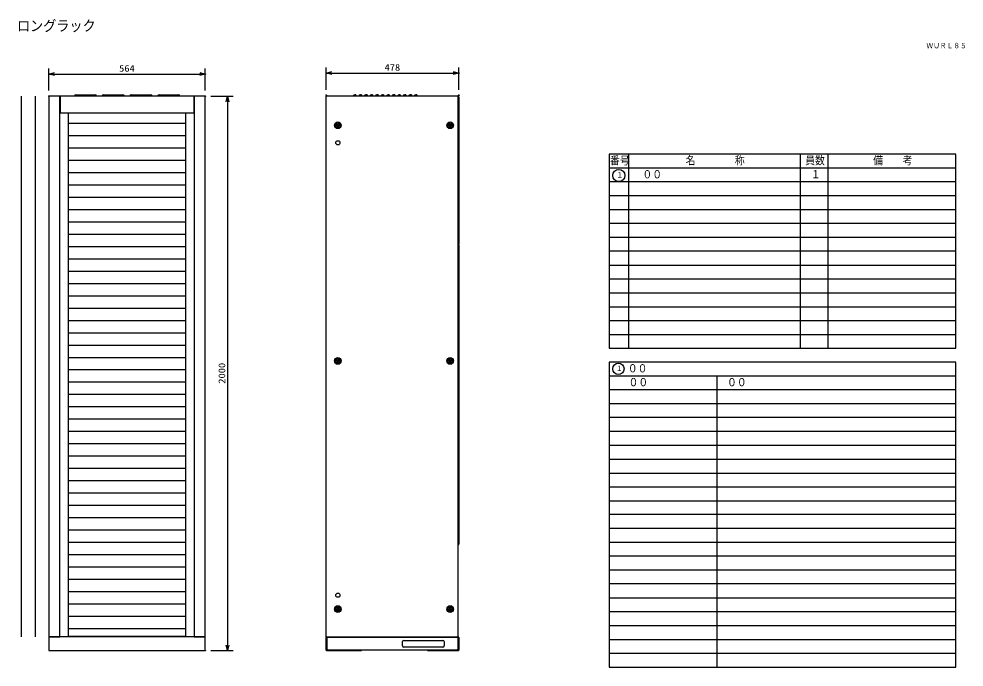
# Model space of a CAD drawing. Units: millimetres, scale not verified. Extents: x -170 to 170, y -116 to 117.
import ezdxf
from ezdxf.enums import TextEntityAlignment as Align

# ---------------------------------------------------------------- set-up
doc = ezdxf.new("R2010")
doc.units = ezdxf.units.MM
doc.header["$LTSCALE"] = 0.405431
doc.header["$PDMODE"] = 32
doc.header["$PDSIZE"] = 0.203
doc.linetypes.add('LONG_DOUBLE_CHAIN', pattern=[21.8, 18, -1, 0.6, -0.6, 0.6, -1])
for name, color, linetype in [('0-0_MOJI1', 2, 'Continuous'), ('0-1_1', 1, 'Continuous'), ('0-2_GAIKEI', 7, 'Continuous'), ('0-3_HOJO', 7, 'Continuous'), ('0-4_WAKU', 1, 'Continuous'), ('0-5_TOUROKU', 7, 'Continuous')]:
    doc.layers.add(name, color=color, linetype=linetype)
doc.styles.add('ＭＳ ゴシック', font='')
doc.styles.get('ＭＳ ゴシック').set_extended_font_data('MS Gothic')

# ---------------------------------------------------------------- blocks, each defined once
blk = doc.blocks.new('_OPEN30')
at = {"layer": '0-5_TOUROKU'}
blk.add_line((0, 0), (-1, 0), dxfattribs=at)
blk.add_lwpolyline([(-1, 0.2679), (0, 0), (-1, -0.2679)], dxfattribs=at)

msp = doc.modelspace()

# ---------------------------------------------------------------- linework, layer by layer
at = {"layer": '0-0_MOJI1'}
for centre, radius in [((45.9838, 60.85), 2.2), ((45.8065, -8.9179), 2.05)]:
    msp.add_circle(centre, radius, dxfattribs=at)
at = {"layer": '0-1_1', "color": 4}
for p, q in [((-159.5162, 89.4383), (-159.5162, -105.5616)), ((-155.5162, 89.4383), (-159.5162, 89.4383)), ((-155.4662, 89.4383), (-155.4662, 83.4383)), ((-107.1663, 89.4383), (-155.4662, 89.4383)), ((-149.8162, 89.9383), (-142.8162, 89.9383)), ((-139.8162, 89.9383), (-132.8163, 89.9383)), ((-129.8163, 89.9383), (-122.8163, 89.9383)), ((-119.8163, 89.9383), (-112.8163, 89.9383)), ((-107.1663, 83.4383), (-107.1663, 89.4383)), ((-103.1163, 89.4383), (-107.1163, 89.4383)), ((-103.1163, -105.5616), (-103.1163, 89.4383)), ((-11.9163, 89.4383), (-59.5162, 89.4383)), ((-59.5162, -105.5616), (-59.5162, 89.4383)), ((-11.9163, -105.5616), (-11.9163, 89.4383)), ((-59.5162, -105.5616), (-57.9762, -105.5616)), ((-59.3162, -105.5616), (-11.9163, -105.5616)), ((-58.1762, -105.5616), (-12.1163, -105.5616)), ((-159.5162, -105.9616), (-159.5162, -110.1616)), ((-103.1163, -110.1616), (-103.1163, -105.9616)), ((-59.5162, -110.3616), (-59.5162, -105.7616)), ((-11.7163, -105.7616), (-11.7163, -110.3616)), ((-159.5162, -110.1616), (-159.5162, -110.5616)), ((-59.3162, -109.7616), (-59.3162, -110.3616)), ((-58.7162, -110.3616), (-59.3162, -110.3616)), ((-59.3162, -110.5616), (-46.8162, -110.5616)), ((-23.0163, -110.3616), (-46.8162, -110.3616)), ((-11.9163, -110.3616), (-12.5163, -110.3616)), ((-11.9163, -110.3616), (-11.9163, -109.7616))]:
    msp.add_line(p, q, dxfattribs=at)
at = {"layer": '0-1_1', "color": 7}
for p, q in [((-155.5162, -105.5616), (-155.5162, 89.4383)), ((-107.1163, 89.4383), (-107.1163, -105.5616)), ((-155.4662, 83.4383), (-107.1663, 83.4383)), ((-152.4162, -105.5616), (-152.4162, 83.4383)), ((-110.2163, 83.4383), (-110.2163, -105.5616)), ((-159.5162, -105.5616), (-155.5162, -105.5616)), ((-159.5162, -105.5616), (-159.5162, -105.9616)), ((-131.3163, -105.5616), (-152.8162, -105.5616)), ((-104.5763, -105.5616), (-109.8163, -105.5616)), ((-103.1163, -105.9616), (-103.1163, -105.5616))]:
    msp.add_line(p, q, dxfattribs=at)
at = {"layer": '0-1_1'}
for p, q in [((-48.8162, 89.9383), (-49.2242, 89.9383)), ((-48.8162, 89.9383), (-48.8162, 89.4383)), ((-46.8162, 89.9383), (-47.2242, 89.9383)), ((-46.8162, 89.9383), (-46.8162, 89.4383)), ((-44.8162, 89.9383), (-45.2242, 89.9383)), ((-44.8162, 89.9383), (-44.8162, 89.4383)), ((-42.8162, 89.9383), (-43.2242, 89.9383)), ((-42.8162, 89.9383), (-42.8162, 89.4383)), ((-40.8162, 89.9383), (-41.2242, 89.9383)), ((-40.8162, 89.9383), (-40.8162, 89.4383)), ((-38.8162, 89.9383), (-39.2242, 89.9383)), ((-38.8162, 89.9383), (-38.8162, 89.4383)), ((-36.8162, 89.9383), (-37.2242, 89.9383)), ((-36.8162, 89.9383), (-36.8162, 89.4383)), ((-34.8162, 89.9383), (-35.2242, 89.9383)), ((-34.8162, 89.9383), (-34.8162, 89.4383)), ((-32.8162, 89.9383), (-33.2242, 89.9383)), ((-32.8162, 89.9383), (-32.8162, 89.4383)), ((-30.8162, 89.9383), (-31.2242, 89.9383)), ((-30.8162, 89.9383), (-30.8162, 89.4383)), ((-28.8162, 89.9383), (-29.2242, 89.9383)), ((-28.8162, 89.9383), (-28.8162, 89.4383)), ((-26.8162, 89.9383), (-27.2242, 89.9383)), ((-26.8162, 89.9383), (-26.8162, 89.4383)), ((-11.9163, 89.3383), (-11.8163, 89.3383)), ((-11.8163, 89.2383), (-11.9163, 89.2383)), ((-11.7163, 89.2383), (-11.7163, 36.1383)), ((-55.5612, 78.9833), (-55.4112, 78.9833)), ((-55.5612, 78.9833), (-55.5612, 78.8933)), ((-55.5612, 78.8933), (-55.4112, 78.8933)), ((-55.3612, 79.1833), (-55.3612, 79.0333)), ((-55.3612, 78.8433), (-55.3612, 78.6933)), ((-55.3612, 78.6933), (-55.2712, 78.6933)), ((-55.2712, 78.8433), (-55.2712, 78.6933)), ((-55.2212, 78.9833), (-55.0712, 78.9833)), ((-55.2212, 78.8933), (-55.0712, 78.8933)), ((-55.0712, 78.9833), (-55.0712, 78.8933)), ((-15.0613, 78.9833), (-15.0613, 78.8933)), ((-15.0613, 78.9833), (-14.9113, 78.9833)), ((-15.0613, 78.8933), (-14.9113, 78.8933)), ((-14.8613, 79.1833), (-14.8613, 79.0333)), ((-14.8613, 79.1833), (-14.7713, 79.1833)), ((-14.8613, 78.8433), (-14.8613, 78.6933)), ((-14.8613, 78.6933), (-14.7713, 78.6933)), ((-14.7713, 79.1833), (-14.7713, 79.0333)), ((-14.7713, 78.8433), (-14.7713, 78.6933)), ((-14.7213, 78.9833), (-14.5713, 78.9833)), ((-14.7213, 78.8933), (-14.5713, 78.8933)), ((-14.5713, 78.9833), (-14.5713, 78.8933)), ((-11.9163, 36.1383), (-11.8163, 36.1383)), ((-11.8163, 36.0383), (-11.9163, 36.0383)), ((-11.9163, 35.9383), (-11.8163, 35.9383)), ((-11.8163, 35.8383), (-11.9163, 35.8383)), ((-11.7163, 35.8383), (-11.7163, -72.1616)), ((-55.5612, -6.0166), (-55.5612, -6.1066)), ((-55.5612, -6.0166), (-55.4112, -6.0166)), ((-55.5612, -6.1066), (-55.4112, -6.1066)), ((-55.3612, -5.8166), (-55.3612, -5.9666)), ((-55.3612, -5.8166), (-55.2712, -5.8166)), ((-55.3612, -6.1566), (-55.3612, -6.3066)), ((-55.3612, -6.3066), (-55.2712, -6.3066)), ((-55.2712, -5.8166), (-55.2712, -5.9666)), ((-55.2712, -6.1566), (-55.2712, -6.3066)), ((-55.2212, -6.0166), (-55.0712, -6.0166)), ((-55.2212, -6.1066), (-55.0712, -6.1066)), ((-55.0712, -6.0166), (-55.0712, -6.1066)), ((-15.0613, -6.0166), (-14.9113, -6.0166)), ((-15.0613, -6.0166), (-15.0613, -6.1066)), ((-15.0613, -6.1066), (-14.9113, -6.1066)), ((-14.8613, -5.8166), (-14.8613, -5.9666)), ((-14.8613, -6.1566), (-14.8613, -6.3066)), ((-14.8613, -6.3066), (-14.7713, -6.3066)), ((-14.7713, -6.1566), (-14.7713, -6.3066)), ((-14.7213, -6.0166), (-14.5713, -6.0166)), ((-14.7213, -6.1066), (-14.5713, -6.1066)), ((-14.5713, -6.0166), (-14.5713, -6.1066)), ((-11.9163, -72.1616), (-11.8163, -72.1616)), ((-11.8163, -72.2616), (-11.9163, -72.2616)), ((-55.3612, -95.3166), (-55.3612, -95.4666)), ((-14.8613, -95.3166), (-14.8613, -95.4666)), ((-14.8613, -95.3166), (-14.7713, -95.3166)), ((-14.7713, -95.3166), (-14.7713, -95.4666)), ((-55.5612, -95.5166), (-55.4112, -95.5166)), ((-55.5612, -95.5166), (-55.5612, -95.6066)), ((-55.5612, -95.6066), (-55.4112, -95.6066)), ((-55.3612, -95.6566), (-55.3612, -95.8066)), ((-55.3612, -95.8066), (-55.2712, -95.8066)), ((-55.2712, -95.6566), (-55.2712, -95.8066)), ((-55.2212, -95.5166), (-55.0712, -95.5166)), ((-55.2212, -95.6066), (-55.0712, -95.6066)), ((-55.0712, -95.5166), (-55.0712, -95.6066)), ((-15.0613, -95.5166), (-15.0613, -95.6066)), ((-15.0613, -95.5166), (-14.9113, -95.5166)), ((-15.0613, -95.6066), (-14.9113, -95.6066)), ((-14.8613, -95.6566), (-14.8613, -95.8066)), ((-14.8613, -95.8066), (-14.7713, -95.8066)), ((-14.7713, -95.6566), (-14.7713, -95.8066)), ((-14.7213, -95.5166), (-14.5713, -95.5166)), ((-14.7213, -95.6066), (-14.5713, -95.6066)), ((-14.5713, -95.5166), (-14.5713, -95.6066)), ((-32.0162, -108.8116), (-32.0162, -107.3116)), ((-31.5662, -106.8616), (-17.4663, -106.8616)), ((-17.0163, -107.3116), (-17.0163, -108.8116)), ((-17.4663, -109.2616), (-31.5662, -109.2616))]:
    msp.add_line(p, q, dxfattribs=at)
at = {"layer": '0-1_1', "linetype": 'LONG_DOUBLE_CHAIN'}
msp.add_line((-11.8163, 89.3768), (-11.8163, 89.4468), dxfattribs=at)
at = {"layer": '0-1_1'}
for points in [[(-55.3612, 79.1833), (-55.2712, 79.1833), (-55.2712, 79.0333)], [(-14.8613, -5.8166), (-14.7713, -5.8166), (-14.7713, -5.9666)], [(-55.3612, -95.3166), (-55.2712, -95.3166), (-55.2712, -95.4666)]]:
    msp.add_lwpolyline(points, dxfattribs=at)
at = {"layer": '0-1_1', "color": 7}
for points in [[(-107.1163, -105.5616), (-103.1163, -105.5616), (-159.5162, -105.5616)], [(-109.8163, -105.5616), (-131.3163, -105.5616), (-158.0562, -105.5616)], [(-110.2163, -105.4616), (-131.3163, -105.4616), (-152.4162, -105.4616)]]:
    msp.add_lwpolyline(points, dxfattribs=at)
at = {"layer": '0-1_1', "color": 4}
for points in [[(-11.9163, -109.7616), (-11.9163, -105.7616), (-59.3162, -105.7616), (-59.3162, -109.7616)], [(-159.5162, -110.5616), (-103.1163, -110.5616), (-103.1163, -110.1616)], [(-46.8162, -110.5616), (-46.8162, -110.3616), (-58.7162, -110.3616)], [(-12.5163, -110.3616), (-23.0163, -110.3616), (-23.0163, -110.5616), (-11.9163, -110.5616)]]:
    msp.add_lwpolyline(points, dxfattribs=at)
at = {"layer": '0-1_1'}
for centre, radius in [((-55.3162, 78.9383), 1.2), ((-55.3162, 78.9383), 0.9), ((-55.3162, 78.9383), 0.515), ((-14.8163, 78.9383), 1.2), ((-14.8163, 78.9383), 0.9), ((-14.8163, 78.9383), 0.515), ((-55.3162, 72.6383), 0.75), ((-55.3162, -6.0616), 1.2), ((-55.3162, -6.0616), 0.9), ((-55.3162, -6.0616), 0.515), ((-14.8163, -6.0616), 1.2), ((-14.8163, -6.0616), 0.9), ((-14.8163, -6.0616), 0.515), ((-55.3162, -90.5616), 0.75), ((-55.3162, -95.5616), 1.2), ((-55.3162, -95.5616), 0.9), ((-55.3162, -95.5616), 0.515), ((-14.8163, -95.5616), 1.2), ((-14.8163, -95.5616), 0.9), ((-14.8163, -95.5616), 0.515)]:
    msp.add_circle(centre, radius, dxfattribs=at)
at = {"layer": '0-1_1', "color": 4}
for centre, radius, start, end in [((-149.8162, 89.4383), 0.5, 90, 180), ((-142.8162, 89.4383), 0.5, 0, 90), ((-139.8162, 89.4383), 0.5, 90, 180), ((-132.8163, 89.4383), 0.5, 0, 90), ((-129.8163, 89.4383), 0.5, 90, 180), ((-122.8163, 89.4383), 0.5, 0, 90), ((-119.8163, 89.4383), 0.5, 90, 180), ((-112.8163, 89.4383), 0.5, 0, 90), ((-59.3162, -105.7616), 0.2, 90, 180), ((-11.9163, -105.7616), 0.2, 0, 90), ((-59.3162, -110.3616), 0.2, 180, 270), ((-58.7162, -109.7616), 0.6, 180, 270), ((-12.5163, -109.7616), 0.6, 270, 0), ((-11.9163, -110.3616), 0.2, 270, 0)]:
    msp.add_arc(centre, radius, start, end, dxfattribs=at)
at = {"layer": '0-1_1'}
for centre, radius, start, end in [((-49.2162, 89.3383), 0.6, 90, 170.40593), ((-47.2162, 89.3383), 0.6, 90, 170.40593), ((-45.2162, 89.3383), 0.6, 90, 170.40593), ((-43.2162, 89.3383), 0.6, 90, 170.40593), ((-41.2162, 89.3383), 0.6, 90, 170.40593), ((-39.2162, 89.3383), 0.6, 90, 170.40593), ((-37.2162, 89.3383), 0.6, 90, 170.40593), ((-35.2162, 89.3383), 0.6, 90, 170.40593), ((-33.2162, 89.3383), 0.6, 90, 170.40593), ((-31.2162, 89.3383), 0.6, 90, 170.40593), ((-29.2162, 89.3383), 0.6, 90, 170.40593), ((-27.2162, 89.3383), 0.6, 90, 170.40593), ((-11.8163, 89.2383), 0.1, 0, 90), ((-55.4112, 79.0333), 0.05, 270, 0), ((-55.4112, 78.8433), 0.05, 0, 90), ((-55.2212, 79.0333), 0.05, 180, 270), ((-55.2212, 78.8433), 0.05, 90, 180), ((-14.9113, 79.0333), 0.05, 270, 0), ((-14.9113, 78.8433), 0.05, 0, 90), ((-14.7213, 79.0333), 0.05, 180, 270), ((-14.7213, 78.8433), 0.05, 90, 180), ((-11.8163, 36.1383), 0.1, 270, 0), ((-11.8163, 35.8383), 0.1, 0, 90), ((-55.4112, -5.9666), 0.05, 270, 0), ((-55.4112, -6.1566), 0.05, 0, 90), ((-55.2212, -5.9666), 0.05, 180, 270), ((-55.2212, -6.1566), 0.05, 90, 180), ((-14.9113, -5.9666), 0.05, 270, 0), ((-14.9113, -6.1566), 0.05, 0, 90), ((-14.7213, -5.9666), 0.05, 180, 270), ((-14.7213, -6.1566), 0.05, 90, 180), ((-11.8163, -72.1616), 0.1, 270, 0), ((-55.4112, -95.4666), 0.05, 270, 0), ((-55.4112, -95.6566), 0.05, 0, 90), ((-55.2212, -95.4666), 0.05, 180, 270), ((-55.2212, -95.6566), 0.05, 90, 180), ((-14.9113, -95.4666), 0.05, 270, 0), ((-14.9113, -95.6566), 0.05, 0, 90), ((-14.7213, -95.4666), 0.05, 180, 270), ((-14.7213, -95.6566), 0.05, 90, 180), ((-31.5662, -107.3116), 0.45, 90, 180), ((-31.5662, -108.8116), 0.45, 180, 270), ((-17.4663, -107.3116), 0.45, 0, 90), ((-17.4663, -108.8116), 0.45, 270, 0)]:
    msp.add_arc(centre, radius, start, end, dxfattribs=at)
at = {"layer": '0-2_GAIKEI'}
for p, q in [((-110.2163, 79.5733), (-152.4163, 79.5733)), ((-110.2163, -102.6717), (-152.4163, -102.6717))]:
    msp.add_line(p, q, dxfattribs=at)
at = {"layer": '0-3_HOJO'}
for p, q in [((-169.5163, 89.4383), (-169.5163, -105.5617)), ((-164.5163, 89.4383), (-164.5163, -105.5617)), ((-110.2163, 75.1283), (-152.4163, 75.1283)), ((-110.2163, 70.6833), (-152.4163, 70.6833)), ((-110.2163, 66.2383), (-152.4163, 66.2383)), ((-110.2163, 61.7933), (-152.4163, 61.7933)), ((-110.2163, 57.3483), (-152.4163, 57.3483)), ((-110.2163, 52.9033), (-152.4163, 52.9033)), ((-110.2163, 48.4583), (-152.4163, 48.4583)), ((-110.2163, 44.0133), (-152.4163, 44.0133)), ((-110.2163, 39.5683), (-152.4163, 39.5683)), ((-110.2163, 35.1233), (-152.4163, 35.1233)), ((-110.2163, 30.6783), (-152.4163, 30.6783)), ((-110.2163, 26.2333), (-152.4163, 26.2333)), ((-110.2163, 21.7883), (-152.4163, 21.7883)), ((-110.2163, 17.3433), (-152.4163, 17.3433)), ((-110.2163, 12.8983), (-152.4163, 12.8983)), ((-110.2163, 8.4533), (-152.4163, 8.4533)), ((-110.2163, 4.0083), (-152.4163, 4.0083)), ((-110.2163, -0.4367), (-152.4163, -0.4367)), ((-110.2163, -4.8817), (-152.4163, -4.8817)), ((-110.2163, -9.3267), (-152.4163, -9.3267)), ((-110.2163, -13.7717), (-152.4163, -13.7717)), ((-110.2163, -18.2167), (-152.4163, -18.2167)), ((-110.2163, -22.6617), (-152.4163, -22.6617)), ((-110.2163, -27.1067), (-152.4163, -27.1067)), ((-110.2163, -31.5517), (-152.4163, -31.5517)), ((-110.2163, -35.9967), (-152.4163, -35.9967)), ((-110.2163, -40.4417), (-152.4163, -40.4417)), ((-110.2163, -44.8867), (-152.4163, -44.8867)), ((-110.2163, -49.3317), (-152.4163, -49.3317)), ((-110.2163, -53.7767), (-152.4163, -53.7767)), ((-110.2163, -58.2217), (-152.4163, -58.2217)), ((-110.2163, -62.6667), (-152.4163, -62.6667)), ((-110.2163, -67.1117), (-152.4163, -67.1117)), ((-110.2163, -71.5567), (-152.4163, -71.5567)), ((-110.2163, -76.0017), (-152.4163, -76.0017)), ((-110.2163, -80.4467), (-152.4163, -80.4467)), ((-110.2163, -84.8917), (-152.4163, -84.8917)), ((-110.2163, -89.3367), (-152.4163, -89.3367)), ((-110.2163, -93.7817), (-152.4163, -93.7817)), ((-110.2163, -98.2267), (-152.4163, -98.2267))]:
    msp.add_line(p, q, dxfattribs=at)
at = {"layer": '0-4_WAKU', "color": 3}
for p, q in [((-159.5163, 91.4383), (-159.5163, 99.4383)), ((-103.1163, 91.4383), (-103.1163, 99.4383)), ((-59.5162, 91.7883), (-59.5162, 99.7883)), ((-11.7162, 91.7883), (-11.7162, 99.7883)), ((-157.5163, 97.4383), (-105.1163, 97.4383)), ((-57.5162, 97.7883), (-13.7162, 97.7883)), ((-101.1163, 89.4383), (-93.1162, 89.4383)), ((-95.1162, 87.4383), (-95.1162, -108.5617)), ((-101.1163, -110.5617), (-93.1162, -110.5617))]:
    msp.add_line(p, q, dxfattribs=at)
at = {"layer": '0-4_WAKU', "color": 4}
for p, q in [((42.4838, 68.5), (42.4838, -1.5)), ((167.4838, 68.5), (42.4838, 68.5)), ((49.4838, 68.5), (49.4838, -1.5)), ((111.4838, -1.5), (111.4838, 68.5)), ((121.4838, -1.5), (121.4838, 68.5)), ((167.4838, -1.5), (167.4838, 68.5)), ((167.4838, 63.5), (42.4838, 63.5)), ((42.4838, -1.5), (167.4838, -1.5)), ((167.4838, -6.5), (42.4838, -6.5)), ((42.4838, -6.5), (42.4838, -116.5)), ((167.4838, -116.5), (167.4838, -6.5)), ((81.4838, -116.5), (81.4838, -11.5)), ((42.4838, -116.5), (167.4838, -116.5))]:
    msp.add_line(p, q, dxfattribs=at)
at = {"layer": '0-4_WAKU'}
for p, q in [((167.4838, 58.5), (42.4838, 58.5)), ((167.4838, 53.5), (42.4838, 53.5)), ((167.4838, 48.5), (42.4838, 48.5)), ((167.4838, 43.5), (42.4838, 43.5)), ((167.4838, 38.5), (42.4838, 38.5)), ((167.4838, 33.5), (42.4838, 33.5)), ((42.4838, 28.5), (167.4838, 28.5)), ((42.4838, 23.5), (167.4838, 23.5)), ((42.4838, 18.5), (167.4838, 18.5)), ((42.4838, 13.5), (167.4838, 13.5)), ((42.4838, 8.5), (167.4838, 8.5)), ((42.4838, 3.5), (167.4838, 3.5)), ((167.4838, -11.5), (42.4838, -11.5)), ((167.4838, -16.5), (42.4838, -16.5)), ((167.4838, -21.5), (42.4838, -21.5)), ((167.4838, -26.5), (42.4838, -26.5)), ((167.4838, -31.5), (42.4838, -31.5)), ((42.4838, -36.5), (167.4838, -36.5)), ((42.4838, -41.5), (167.4838, -41.5)), ((42.4838, -46.5), (167.4838, -46.5)), ((42.4838, -51.5), (167.4838, -51.5)), ((42.4838, -56.5), (167.4838, -56.5)), ((167.4838, -61.5), (42.4838, -61.5)), ((167.4838, -66.5), (42.4838, -66.5)), ((167.4838, -71.5), (42.4838, -71.5)), ((167.4838, -76.5), (42.4838, -76.5)), ((167.4838, -81.5), (42.4838, -81.5)), ((167.4838, -86.5), (42.4838, -86.5)), ((42.4838, -91.5), (167.4838, -91.5)), ((42.4838, -96.5), (167.4838, -96.5)), ((42.4838, -101.5), (167.4838, -101.5)), ((42.4838, -106.5), (167.4838, -106.5)), ((42.4838, -111.5), (167.4838, -111.5))]:
    msp.add_line(p, q, dxfattribs=at)
at = {"layer": '0-5_TOUROKU'}
for p in [(-103.1163, 97.4383), (-11.7162, 97.7883), (-159.5163, 89.4383), (-103.1163, 89.4383), (-59.5162, 89.7883), (-11.7162, 89.7883), (-103.1163, -110.5617), (-95.1162, -110.5617)]:
    msp.add_point(p, dxfattribs=at)

# ---------------------------------------------------------------- block references
at = {"layer": '0-4_WAKU', "xscale": 2, "yscale": 2}
for p, rotation in [((-159.5163, 97.4383), 180), ((-59.5162, 97.7883), 180), ((-95.1162, 89.4383), 90), ((-95.1162, -110.5617), 270)]:
    msp.add_blockref('_OPEN30', p, dxfattribs=dict(at, rotation=rotation))
for p in [(-103.1163, 97.4383), (-11.7162, 97.7883)]:
    msp.add_blockref('_OPEN30', p, dxfattribs=at)

# ---------------------------------------------------------------- texts
at = {"layer": '0-0_MOJI1', "style": 'ＭＳ ゴシック', "width": 0.9}
for s, height, p in [('ロングラック', 3.849, (-171.0171, 111.7598)), ('番号', 2.886, (42.7838, 63.9449)), ('名\u3000\u3000\u3000\u3000称', 2.886, (70.0838, 63.9449)), ('員数', 2.886, (113.1838, 63.9449)), ('備\u3000\u3000考', 2.886, (137.6838, 63.9449)), ('１', 1.923, (45.1171, 59.4799)), ('００', 2.886, (54.4838, 58.9449)), ('１', 2.886, (115.1838, 58.9449)), ('１', 1.923, (44.9398, -10.288)), ('００', 2.886, (49.2075, -11.0551)), ('００', 2.886, (49.4833, -16.0551)), ('００', 2.886, (84.9836, -16.0551))]:
    msp.add_text(s, height=height, dxfattribs=at).set_placement(p, align=Align.BOTTOM_LEFT)
at = {"layer": '0-4_WAKU', "color": 3, "style": 'ＭＳ ゴシック', "width": 1.15}
for s, p in [('564', (-134.2034, 97.5479)), ('478', (-38.5034, 97.8979))]:
    msp.add_text(s, height=2.405, dxfattribs=at).set_placement(p, align=Align.BOTTOM_LEFT)
msp.add_text('2000', height=2.405, rotation=90, dxfattribs=at).set_placement((-95.2258, -14.2691), align=Align.BOTTOM_LEFT)
at = {"layer": '0-5_TOUROKU', "color": 1, "style": 'ＭＳ ゴシック', "width": 0.9}
msp.add_text('ＷＵＲＬ８５', height=1.923, dxfattribs=at).set_placement((156.8837, 106.1299), align=Align.BOTTOM_LEFT)

doc.saveas('drawing.dxf')
